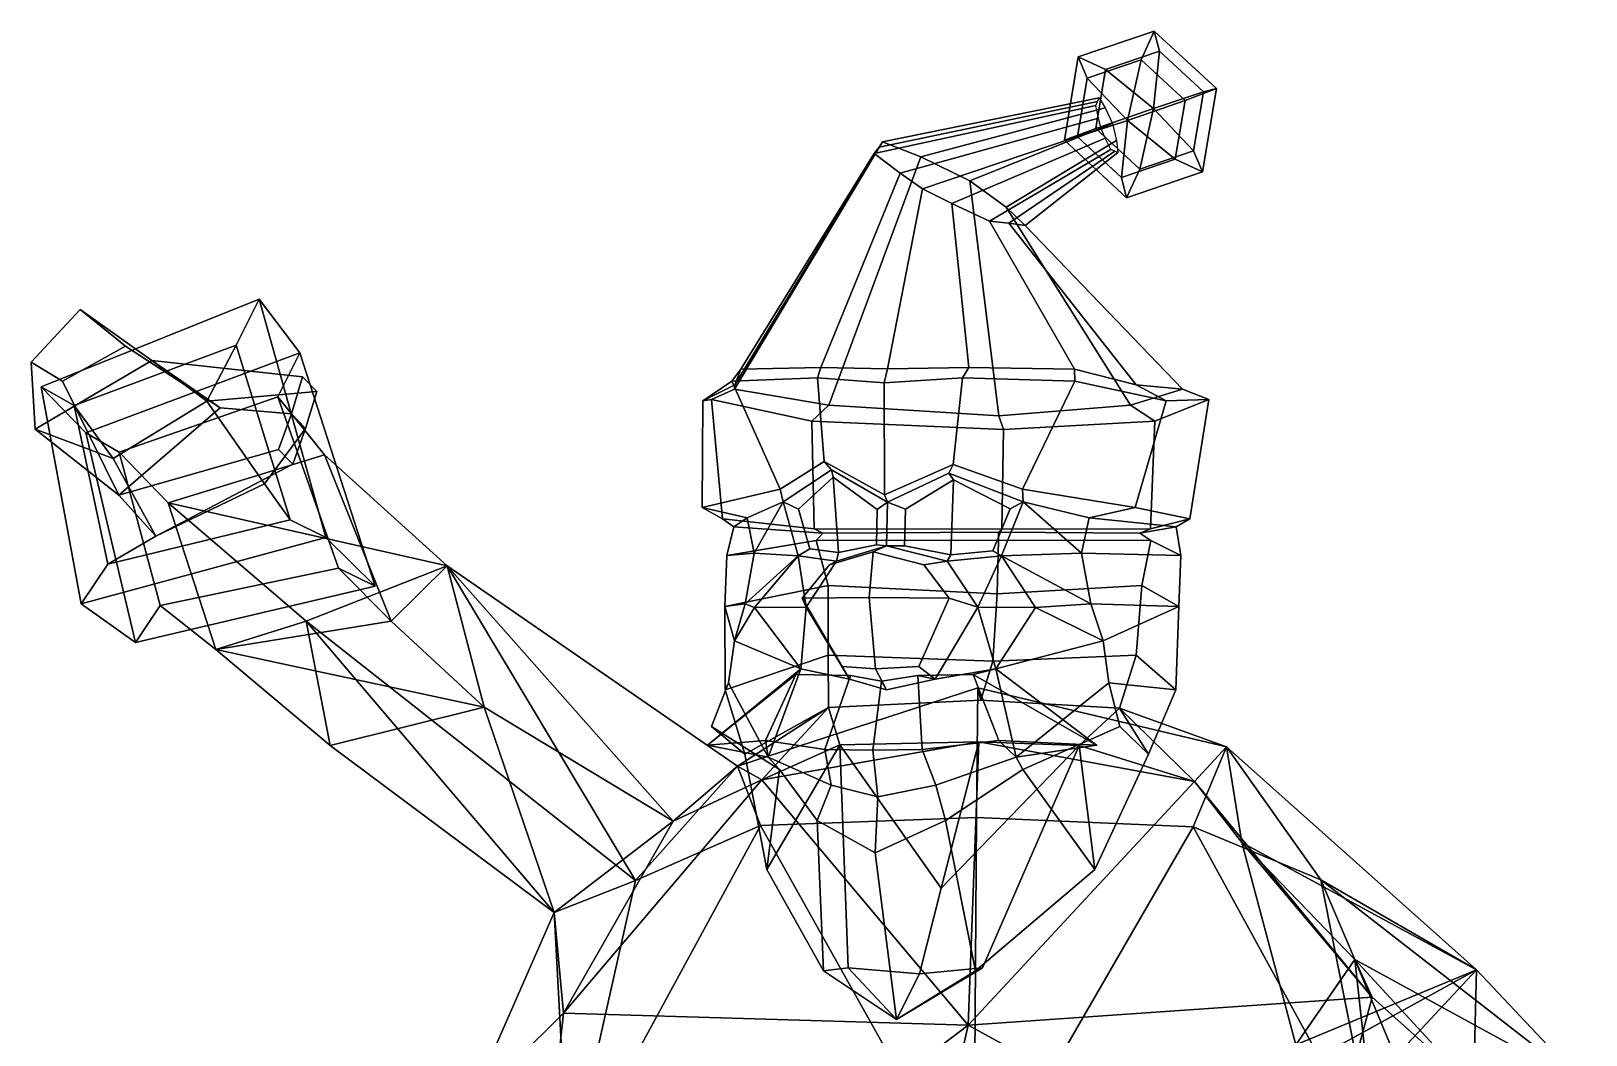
# Model space of a CAD drawing. Extents: x -246 to 156, y -156 to 344.
# Drawn here: x -246.3 to 155.8, y 84.9 to 344.4 of the extents above; entities that cross this region are included whole.
import ezdxf

# ---------------------------------------------------------------- set-up
doc = ezdxf.new("R2010")
doc.units = 0

msp = doc.modelspace()

# ---------------------------------------------------------------- linework, layer by layer
for p in [(-71.307449, 159.83197, 79.931114), (29.202017, 159.83197, 106.674606)]:
    msp.add_point(p)
for points in [[(24.519892, 337.722961, 56.614357), (26.856899, 332.278625, 71.317055), (40.763382, 337.000916, 73.994522), (44.186703, 344.401337, 60.400883)], [(24.519892, 337.722961, 56.614357), (44.186703, 344.401337, 60.400883), (45.509838, 339.184326, 45.490997), (31.603357, 334.462036, 42.813534)], [(40.763382, 337.000916, 73.994522), (52.134914, 326.492798, 75.083191), (60.268417, 329.540558, 61.940475), (44.186703, 344.401337, 60.400883)], [(45.509838, 339.184326, 45.490997), (44.186703, 344.401337, 60.400883), (60.268417, 329.540558, 61.940475), (56.881374, 328.676208, 46.57967)], [(20.934881, 316.183868, 54.367447), (24.321896, 317.048187, 69.728249), (26.856899, 332.278625, 71.317055), (24.519892, 337.722961, 56.614357)], [(20.934881, 316.183868, 54.367447), (24.519892, 337.722961, 56.614357), (31.603357, 334.462036, 42.813534), (29.068354, 319.231598, 41.224724)], [(31.603357, 334.462036, 42.813534), (45.509838, 339.184326, 45.490997), (43.957859, 324.406097, 37.998909)], [(43.957859, 324.406097, 37.998909), (45.509838, 339.184326, 45.490997), (56.881374, 328.676208, 46.57967)], [(26.856899, 332.278625, 71.317055), (37.245354, 321.318298, 78.30899), (40.763382, 337.000916, 73.994522)], [(29.068354, 319.231598, 41.224724), (31.603357, 334.462036, 42.813534), (43.957859, 324.406097, 37.998909)], [(37.245354, 321.318298, 78.30899), (52.134914, 326.492798, 75.083191), (40.763382, 337.000916, 73.994522)], [(24.321896, 317.048187, 69.728249), (37.245354, 321.318298, 78.30899), (26.856899, 332.278625, 71.317055)], [(29.02066, 325.184662, 63.042496), (29.529879, 326.237457, 58.674534), (-26.936737, 314.366272, 49.224628), (-28.217607, 312.741852, 63.60183)], [(29.529879, 326.237457, 58.674534), (29.914122, 327.16394, 55.152653), (-26.105173, 315.79483, 37.586803), (-26.936737, 314.366272, 49.224628)], [(29.914122, 327.16394, 55.152653), (31.481907, 324.596985, 51.642445), (-16.225271, 311.876007, 28.034281), (-26.105173, 315.79483, 37.586803)], [(37.245354, 321.318298, 78.30899), (49.599865, 311.262329, 73.49437), (52.134914, 326.492798, 75.083191)], [(43.957859, 324.406097, 37.998909), (56.881374, 328.676208, 46.57967), (54.346321, 313.44574, 44.990849)], [(49.599865, 311.262329, 73.49437), (56.683376, 308.001465, 59.693562), (60.268417, 329.540558, 61.940475), (52.134914, 326.492798, 75.083191)], [(54.346321, 313.44574, 44.990849), (56.881374, 328.676208, 46.57967), (60.268417, 329.540558, 61.940475), (56.683376, 308.001465, 59.693562)], [(29.739716, 321.858887, 65.108505), (29.02066, 325.184662, 63.042496), (-28.217607, 312.741852, 63.60183), (-21.490507, 307.645111, 72.060333)], [(30.401518, 319.212585, 66.300529), (29.739716, 321.858887, 65.108505), (-21.490507, 307.645111, 72.060333), (-15.722836, 303.591003, 77.367157)], [(31.481907, 324.596985, 51.642445), (33.33353, 320.550873, 49.232635), (-3.520052, 305.68988, 22.815565), (-16.225271, 311.876007, 28.034281)], [(29.068354, 319.231598, 41.224724), (43.957859, 324.406097, 37.998909), (40.439842, 308.72345, 42.313385)], [(40.439842, 308.72345, 42.313385), (43.957859, 324.406097, 37.998909), (54.346321, 313.44574, 44.990849)], [(30.401518, 319.212585, 66.300529), (-15.722836, 303.591003, 77.367157), (-8.179856, 299.842255, 74.737617), (31.489897, 316.761017, 65.009445)], [(34.385422, 316.13974, 51.478104), (5.856838, 298.931244, 32.475834), (-3.520052, 305.68988, 22.815565), (33.33353, 320.550873, 49.232635)], [(20.934881, 316.183868, 54.367447), (29.068354, 319.231598, 41.224724), (40.439842, 308.72345, 42.313385), (37.016567, 301.32309, 55.907036)], [(24.321896, 317.048187, 69.728249), (35.693386, 306.540039, 70.816902), (37.245354, 321.318298, 78.30899)], [(35.693386, 306.540039, 70.816902), (49.599865, 311.262329, 73.49437), (37.245354, 321.318298, 78.30899)], [(-39.998154, 247.726746, 5.929966), (-64.383553, 251.827148, 21.398842), (-26.105173, 315.79483, 37.586803), (-16.225271, 311.876007, 28.034281)], [(-64.383553, 251.827148, 21.398842), (-64.284302, 252.965393, 45.409889), (-26.936737, 314.366272, 49.224628), (-26.105173, 315.79483, 37.586803)], [(-64.284302, 252.965393, 45.409889), (-62.736065, 257.050171, 74.750191), (-28.217607, 312.741852, 63.60183), (-26.936737, 314.366272, 49.224628)], [(31.489897, 316.761017, 65.009445), (-8.179856, 299.842255, 74.737617), (1.589249, 295.268738, 69.597122), (32.939884, 313.76886, 62.820663)], [(32.939884, 313.76886, 62.820663), (1.589249, 295.268738, 69.597122), (6.573878, 294.721985, 55.96489), (33.936096, 313.403198, 58.42514)], [(34.766201, 313.030975, 54.878021), (10.796339, 294.16272, 45.009106), (5.856838, 298.931244, 32.475834), (34.385422, 316.13974, 51.478104)], [(20.934881, 316.183868, 54.367447), (37.016567, 301.32309, 55.907036), (35.693386, 306.540039, 70.816902), (24.321896, 317.048187, 69.728249)], [(-62.736065, 257.050171, 74.750191), (-42.044823, 257.475586, 93.66954), (-21.490507, 307.645111, 72.060333), (-28.217607, 312.741852, 63.60183)], [(3.981765, 244.966736, -2.353755), (-39.998154, 247.726746, 5.929966), (-16.225271, 311.876007, 28.034281), (-3.520052, 305.68988, 22.815565)], [(33.936096, 313.403198, 58.42514), (6.573878, 294.721985, 55.96489), (10.796339, 294.16272, 45.009106), (34.766201, 313.030975, 54.878021)], [(37.016567, 301.32309, 55.907036), (56.683376, 308.001465, 59.693562), (49.599865, 311.262329, 73.49437), (35.693386, 306.540039, 70.816902)], [(37.016567, 301.32309, 55.907036), (40.439842, 308.72345, 42.313385), (54.346321, 313.44574, 44.990849), (56.683376, 308.001465, 59.693562)], [(-24.831358, 257.106354, 105.933952), (-15.722836, 303.591003, 77.367157), (-21.490507, 307.645111, 72.060333), (-42.044823, 257.475586, 93.66954)], [(3.981765, 244.966736, -2.353755), (-3.520052, 305.68988, 22.815565), (5.856838, 298.931244, 32.475834), (38.029228, 247.726746, 26.691442)], [(-24.831358, 257.106354, 105.933952), (-3.799017, 257.475586, 103.845963), (-8.179856, 299.842255, 74.737617), (-15.722836, 303.591003, 77.367157)], [(23.558559, 257.050171, 97.711411), (1.589249, 295.268738, 69.597122), (-8.179856, 299.842255, 74.737617), (-3.799017, 257.475586, 103.845963)], [(38.029228, 247.726746, 26.691442), (5.856838, 298.931244, 32.475834), (10.796339, 294.16272, 45.009106), (51.502419, 251.827148, 52.233707)], [(39.483429, 252.965393, 73.02034), (6.573878, 294.721985, 55.96489), (1.589249, 295.268738, 69.597122), (23.558559, 257.050171, 97.711411)], [(51.502419, 251.827148, 52.233707), (10.796339, 294.16272, 45.009106), (6.573878, 294.721985, 55.96489), (39.483429, 252.965393, 73.02034)], [(-243.641556, 252.457428, 113.526611), (-187.238098, 275.113434, 126.553719), (-176.764053, 261.249451, 99.212402), (-232.137299, 240.535645, 84.846687)], [(-243.641556, 252.457428, 113.526611), (-235.082275, 247.599884, 119.261719), (-193.241287, 263.190247, 129.216507), (-187.238098, 275.113434, 126.553719)], [(-170.015564, 213.483276, 161.633972), (-187.238098, 275.113434, 126.553719), (-193.241287, 263.190247, 129.216507), (-179.305023, 218.074005, 155.706696)], [(-157.308365, 200.924713, 133.740051), (-176.764053, 261.249451, 99.212402), (-187.238098, 275.113434, 126.553719), (-170.015564, 213.483276, 161.633972)], [(-238.12616, 253.898987, 202.630249), (-221.883026, 263.001495, 205.982819), (-233.566177, 272.473358, 196.227402), (-246.25148, 258.859772, 185.308853)], [(-246.25148, 258.859772, 185.308853), (-233.566177, 272.473358, 196.227402), (-215.016174, 259.294586, 143.340332), (-245.157562, 241.529602, 136.538513)], [(-221.883026, 263.001495, 205.982819), (-197.365936, 247.05191, 171.270996), (-215.016174, 259.294586, 143.340332), (-233.566177, 272.473358, 196.227402)], [(-238.12616, 253.898987, 202.630249), (-223.546066, 224.418701, 153.849014), (-197.365936, 247.05191, 171.270996), (-221.883026, 263.001495, 205.982819)], [(-225.065781, 233.944794, 116.338966), (-200.850952, 248.775452, 120.807259), (-193.241287, 263.190247, 129.216507), (-235.082275, 247.599884, 119.261719)], [(-185.91452, 227.350708, 136.98288), (-179.305023, 218.074005, 155.706696), (-193.241287, 263.190247, 129.216507), (-200.850952, 248.775452, 120.807259)], [(-238.12616, 253.898987, 202.630249), (-246.25148, 258.859772, 185.308853), (-245.157562, 241.529602, 136.538513), (-223.546066, 224.418701, 153.849014)], [(-245.157562, 241.529602, 136.538513), (-215.016174, 259.294586, 143.340332), (-200.850952, 248.775452, 120.807259), (-225.065781, 233.944794, 116.338966)], [(-232.137299, 240.535645, 84.846687), (-176.764053, 261.249451, 99.212402), (-182.431702, 249.836578, 101.794411), (-223.470795, 235.570953, 90.673843)], [(-176.036209, 255.048645, 178.198364), (-172.349335, 251.286804, 168.727737), (-200.850952, 248.775452, 120.807259), (-215.016174, 259.294586, 143.340332)], [(-178.892883, 245.490753, 180.890259), (-176.036209, 255.048645, 178.198364), (-215.016174, 259.294586, 143.340332), (-197.365936, 247.05191, 171.270996)], [(-157.308365, 200.924713, 133.740051), (-166.782211, 205.562683, 127.714272), (-182.431702, 249.836578, 101.794411), (-176.764053, 261.249451, 99.212402)], [(-42.870323, 254.766479, 98.283531), (-42.044823, 257.475586, 93.66954), (-62.736065, 257.050171, 74.750191), (-65.052353, 253.948914, 78.623886)], [(-25.670427, 253.446106, 109.087402), (-24.831358, 257.106354, 105.933952), (-42.044823, 257.475586, 93.66954), (-42.870323, 254.766479, 98.283531)], [(-25.670427, 253.446106, 109.087402), (-5.375709, 254.766479, 108.260071), (-3.799017, 257.475586, 103.845963), (-24.831358, 257.106354, 105.933952)], [(-5.375709, 254.766479, 108.260071), (23.643427, 253.948914, 102.224007), (23.558559, 257.050171, 97.711411), (-3.799017, 257.475586, 103.845963)], [(-178.892883, 245.490753, 180.890259), (-175.302765, 241.723511, 171.358215), (-172.349335, 251.286804, 168.727737), (-176.036209, 255.048645, 178.198364)], [(-52.548725, 226.02475, 85.7183), (-65.052353, 253.948914, 78.623886), (-72.566727, 248.794373, 44.263622), (-72.7229, 221.228638, 60.589787)], [(-65.052353, 253.948914, 78.623886), (-62.736065, 257.050171, 74.750191), (-64.284302, 252.965393, 45.409889), (-72.566727, 248.794373, 44.263622)], [(-41.155094, 233.187988, 101.003021), (-42.870323, 254.766479, 98.283531), (-65.052353, 253.948914, 78.623886), (-52.548725, 226.02475, 85.7183)], [(-25.565132, 224.498474, 108.691673), (-25.670427, 253.446106, 109.087402), (-42.870323, 254.766479, 98.283531), (-41.155094, 233.187988, 101.003021)], [(-25.565132, 224.498474, 108.691673), (-7.82404, 232.380554, 109.865891), (-5.375709, 254.766479, 108.260071), (-25.670427, 253.446106, 109.087402)], [(-7.82404, 232.380554, 109.865891), (10.110186, 226.02475, 102.390549), (23.643427, 253.948914, 102.224007), (-5.375709, 254.766479, 108.260071)], [(10.110186, 226.02475, 102.390549), (39.262146, 221.228638, 90.386696), (47.240292, 248.794373, 76.1418), (23.643427, 253.948914, 102.224007)], [(23.643427, 253.948914, 102.224007), (47.240292, 248.794373, 76.1418), (39.483429, 252.965393, 73.02034), (23.558559, 257.050171, 97.711411)], [(-219.26889, 186.379883, 113.900642), (-233.344971, 196.320496, 143.40834), (-243.641556, 252.457428, 113.526611), (-232.137299, 240.535645, 84.846687)], [(-233.344971, 196.320496, 143.40834), (-226.435135, 206.603149, 141.844086), (-235.082275, 247.599884, 119.261719), (-243.641556, 252.457428, 113.526611)], [(-223.470795, 235.570953, 90.673843), (-182.431702, 249.836578, 101.794411), (-170.35405, 234.91626, 71.155212), (-210.80751, 222.452362, 59.496384)], [(-175.302765, 241.723511, 171.358215), (-185.91452, 227.350708, 136.98288), (-200.850952, 248.775452, 120.807259), (-172.349335, 251.286804, 168.727737)], [(-170.35405, 234.91626, 71.155212), (-182.431702, 249.836578, 101.794411), (-166.782211, 205.562683, 127.714272), (-153.125061, 191.917969, 97.186211)], [(-72.566727, 248.794373, 44.263622), (-64.284302, 252.965393, 45.409889), (-64.383553, 251.827148, 21.398842), (-70.286552, 249.220459, 18.093498)], [(-70.286552, 249.220459, 18.093498), (-64.383553, 251.827148, 21.398842), (-39.998154, 247.726746, 5.929966), (-44.354233, 243.618469, 0.799908)], [(58.267506, 249.220459, 52.29908), (44.358791, 243.618469, 24.404613), (38.029228, 247.726746, 26.691442), (51.502419, 251.827148, 52.233707)], [(47.240292, 248.794373, 76.1418), (58.267506, 249.220459, 52.29908), (51.502419, 251.827148, 52.233707), (39.483429, 252.965393, 73.02034)], [(-214.025574, 213.862915, 130.298904), (-225.065781, 233.944794, 116.338966), (-235.082275, 247.599884, 119.261719), (-226.435135, 206.603149, 141.844086)], [(-182.292847, 236.276978, 183.236923), (-178.892883, 245.490753, 180.890259), (-197.365936, 247.05191, 171.270996), (-223.546066, 224.418701, 153.849014)], [(-182.292847, 236.276978, 183.236923), (-178.604065, 232.503601, 173.732895), (-175.302765, 241.723511, 171.358215), (-178.892883, 245.490753, 180.890259)], [(-72.7229, 221.228638, 60.589787), (-72.566727, 248.794373, 44.263622), (-70.286552, 249.220459, 18.093498), (-67.437775, 218.328278, 22.940603)], [(-67.437775, 218.328278, 22.940603), (-70.286552, 249.220459, 18.093498), (-44.354233, 243.618469, 0.799908), (-43.787605, 215.772583, 2.152332)], [(-44.354233, 243.618469, 0.799908), (-39.998154, 247.726746, 5.929966), (3.981765, 244.966736, -2.353755), (5.15869, 241.382935, -6.776965)], [(44.358791, 243.618469, 24.404613), (5.15869, 241.382935, -6.776965), (3.981765, 244.966736, -2.353755), (38.029228, 247.726746, 26.691442)], [(39.262146, 221.228638, 90.386696), (53.386551, 218.328278, 55.089462), (58.267506, 249.220459, 52.29908), (47.240292, 248.794373, 76.1418)], [(53.386551, 218.328278, 55.089462), (43.194973, 215.772583, 25.2966), (44.358791, 243.618469, 24.404613), (58.267506, 249.220459, 52.29908)], [(-223.546066, 224.418701, 153.849014), (-245.157562, 241.529602, 136.538513), (-225.065781, 233.944794, 116.338966), (-214.025574, 213.862915, 130.298904)], [(-178.604065, 232.503601, 173.732895), (-214.025574, 213.862915, 130.298904), (-185.91452, 227.350708, 136.98288), (-175.302765, 241.723511, 171.358215)], [(-43.787605, 215.772583, 2.152332), (-44.354233, 243.618469, 0.799908), (5.15869, 241.382935, -6.776965), (4.787099, 215.62439, -5.380429)], [(43.194973, 215.772583, 25.2966), (4.787099, 215.62439, -5.380429), (5.15869, 241.382935, -6.776965), (44.358791, 243.618469, 24.404613)], [(-219.26889, 186.379883, 113.900642), (-232.137299, 240.535645, 84.846687), (-223.470795, 235.570953, 90.673843), (-212.860458, 195.893982, 112.459694)], [(-182.292847, 236.276978, 183.236923), (-223.546066, 224.418701, 153.849014), (-214.025574, 213.862915, 130.298904), (-178.604065, 232.503601, 173.732895)], [(-198.447006, 184.523132, 81.259636), (-212.860458, 195.893982, 112.459694), (-223.470795, 235.570953, 90.673843), (-210.80751, 222.452362, 59.496384)], [(-210.80751, 222.452362, 59.496384), (-170.35405, 234.91626, 71.155212), (-138.703735, 206.187958, 39.251366)], [(-153.125061, 191.917969, 97.186211), (-138.703735, 206.187958, 39.251366), (-170.35405, 234.91626, 71.155212)], [(-41.155094, 233.187988, 101.003021), (-52.548725, 226.02475, 85.7183), (-51.790573, 222.740662, 84.007309), (-39.249931, 230.983948, 99.943596)], [(-25.565132, 224.498474, 108.691673), (-41.155094, 233.187988, 101.003021), (-39.249931, 230.983948, 99.943596), (-24.797354, 222.637665, 105.806152)], [(-38.82172, 229.107117, 97.327591), (-39.249931, 230.983948, 99.943596), (-51.790573, 222.740662, 84.007309), (-47.818611, 220.807129, 84.7164)], [(-38.82172, 229.107117, 97.327591), (-27.485373, 220.72406, 101.966042), (-24.797354, 222.637665, 105.806152), (-39.249931, 230.983948, 99.943596)], [(-25.565132, 224.498474, 108.691673), (-24.797354, 222.637665, 105.806152), (-8.950772, 230.176514, 107.999741), (-7.82404, 232.380554, 109.865891)], [(-7.731094, 228.413391, 105.387108), (-8.950772, 230.176514, 107.999741), (-24.797354, 222.637665, 105.806152), (-20.165026, 220.842072, 104.10128)], [(-7.82404, 232.380554, 109.865891), (-8.950772, 230.176514, 107.999741), (10.302601, 222.740662, 100.529022), (10.110186, 226.02475, 102.390549)], [(-7.731094, 228.413391, 105.387108), (6.9169, 220.944092, 96.690712), (10.302601, 222.740662, 100.529022), (-8.950772, 230.176514, 107.999741)], [(-214.025574, 213.862915, 130.298904), (-226.435135, 206.603149, 141.844086), (-179.305023, 218.074005, 155.706696), (-185.91452, 227.350708, 136.98288)], [(-61.092716, 218.569275, 64.192604), (-51.790573, 222.740662, 84.007309), (-52.548725, 226.02475, 85.7183), (-72.7229, 221.228638, 60.589787)], [(-37.447189, 209.627258, 95.659363), (-38.82172, 229.107117, 97.327591), (-47.818611, 220.807129, 84.7164), (-44.923386, 210.597351, 88.407585)], [(-27.485373, 220.72406, 101.966042), (-38.82172, 229.107117, 97.327591), (-37.447189, 209.627258, 95.659363), (-27.686071, 211.601135, 102.720329)], [(-20.165026, 220.842072, 104.10128), (-20.415953, 211.330444, 105.044334), (-8.388212, 209.019287, 102.734818), (-7.731094, 228.413391, 105.387108)], [(-8.388212, 209.019287, 102.734818), (2.467284, 210.059204, 99.12513), (6.9169, 220.944092, 96.690712), (-7.731094, 228.413391, 105.387108)], [(27.379354, 218.569275, 87.7332), (39.262146, 221.228638, 90.386696), (10.110186, 226.02475, 102.390549), (10.302601, 222.740662, 100.529022)], [(-210.80751, 222.452362, 59.496384), (-138.703735, 206.187958, 39.251366), (-175.140915, 191.91568, 25.114374)], [(-198.447006, 184.523132, 81.259636), (-210.80751, 222.452362, 59.496384), (-175.140915, 191.91568, 25.114374)], [(-72.7229, 221.228638, 60.589787), (-67.437775, 218.328278, 22.940603), (-64.559235, 216.305908, 24.977627), (-61.092716, 218.569275, 64.192604)], [(-59.27441, 209.449158, 65.031029), (-51.790573, 222.740662, 84.007309), (-61.092716, 218.569275, 64.192604)], [(-47.919617, 208.749695, 88.633209), (-51.790573, 222.740662, 84.007309), (-59.27441, 209.449158, 65.031029)], [(-44.923386, 210.597351, 88.407585), (-47.818611, 220.807129, 84.7164), (-51.790573, 222.740662, 84.007309), (-47.919617, 208.749695, 88.633209)], [(-27.686071, 211.601135, 102.720329), (-25.045052, 211.33136, 106.737076), (-24.797354, 222.637665, 105.806152), (-27.485373, 220.72406, 101.966042)], [(-20.415953, 211.330444, 105.044334), (-20.165026, 220.842072, 104.10128), (-24.797354, 222.637665, 105.806152), (-25.045052, 211.33136, 106.737076)], [(2.467284, 210.059204, 99.12513), (4.644573, 208.749695, 102.619453), (10.302601, 222.740662, 100.529022), (6.9169, 220.944092, 96.690712)], [(4.644573, 208.749695, 102.619453), (25.384815, 209.449158, 87.557106), (10.302601, 222.740662, 100.529022)], [(25.384815, 209.449158, 87.557106), (27.379354, 218.569275, 87.7332), (10.302601, 222.740662, 100.529022)], [(39.262146, 221.228638, 90.386696), (27.379354, 218.569275, 87.7332), (49.876308, 216.305908, 55.426563), (53.386551, 218.328278, 55.089462)], [(-233.344971, 196.320496, 143.40834), (-170.015564, 213.483276, 161.633972), (-179.305023, 218.074005, 155.706696), (-226.435135, 206.603149, 141.844086)], [(-67.437775, 218.328278, 22.940603), (-43.787605, 215.772583, 2.152332), (-41.551121, 214.652954, 3.804566), (-64.559235, 216.305908, 24.977627)], [(-61.092716, 218.569275, 64.192604), (-64.559235, 216.305908, 24.977627), (-66.308533, 208.885742, 25.701254), (-59.27441, 209.449158, 65.031029)], [(27.379354, 218.569275, 87.7332), (25.384815, 209.449158, 87.557106), (51.034657, 208.885742, 56.923855), (49.876308, 216.305908, 55.426563)], [(53.386551, 218.328278, 55.089462), (49.876308, 216.305908, 55.426563), (40.433113, 214.652954, 25.618877), (43.194973, 215.772583, 25.2966)], [(-219.26889, 186.379883, 113.900642), (-157.308365, 200.924713, 133.740051), (-170.015564, 213.483276, 161.633972), (-233.344971, 196.320496, 143.40834)], [(-66.308533, 208.885742, 25.701254), (-64.559235, 216.305908, 24.977627), (-41.551121, 214.652954, 3.804566), (-43.210564, 212.77301, 1.048341)], [(-43.787605, 215.772583, 2.152332), (4.787099, 215.62439, -5.380429), (3.856034, 214.845642, -1.881232), (-41.551121, 214.652954, 3.804566)], [(-43.210564, 212.77301, 1.048341), (-41.551121, 214.652954, 3.804566), (3.856034, 214.845642, -1.881232), (3.893156, 212.804077, -2.02075)], [(43.194973, 215.772583, 25.2966), (40.433113, 214.652954, 25.618877), (3.856034, 214.845642, -1.881232), (4.787099, 215.62439, -5.380429)], [(43.242886, 212.77301, 24.051819), (3.893156, 212.804077, -2.02075), (3.856034, 214.845642, -1.881232), (40.433113, 214.652954, 25.618877)], [(51.034657, 208.885742, 56.923855), (43.242886, 212.77301, 24.051819), (40.433113, 214.652954, 25.618877), (49.876308, 216.305908, 55.426563)], [(-66.866158, 195.67691, 27.712255), (-66.308533, 208.885742, 25.701254), (-43.210564, 212.77301, 1.048341), (-40.155575, 201.086578, 0.241393)], [(-59.27441, 209.449158, 65.031029), (-66.308533, 208.885742, 25.701254), (-66.866158, 195.67691, 27.712255), (-61.571693, 196.351379, 64.168709)], [(-61.571693, 196.351379, 64.168709), (-47.919617, 208.749695, 88.633209), (-59.27441, 209.449158, 65.031029)], [(-37.447189, 209.627258, 95.659363), (-44.923386, 210.597351, 88.407585), (-47.919617, 208.749695, 88.633209), (-37.976086, 207.424927, 97.775017)], [(-29.534115, 197.999115, 124.613075), (-28.493387, 209.844543, 120.701736), (-39.781479, 206.434937, 114.034615), (-46.912365, 197.862457, 113.314331)], [(-40.155575, 201.086578, 0.241393), (-43.210564, 212.77301, 1.048341), (3.893156, 212.804077, -2.02075), (3.542837, 198.91803, -0.704196)], [(-28.493387, 209.844543, 120.701736), (-25.045052, 211.33136, 106.737076), (-37.976086, 207.424927, 97.775017), (-39.781479, 206.434937, 114.034615)], [(-37.447189, 209.627258, 95.659363), (-37.976086, 207.424927, 97.775017), (-25.045052, 211.33136, 106.737076), (-27.686071, 211.601135, 102.720329)], [(-29.534115, 197.999115, 124.613075), (-8.838689, 197.862457, 123.444946), (-15.384591, 206.434937, 120.526123), (-28.493387, 209.844543, 120.701736)], [(-28.493387, 209.844543, 120.701736), (-15.384591, 206.434937, 120.526123), (-9.37004, 207.424927, 105.386497), (-25.045052, 211.33136, 106.737076)], [(-8.388212, 209.019287, 102.734818), (-20.415953, 211.330444, 105.044334), (-25.045052, 211.33136, 106.737076), (-9.37004, 207.424927, 105.386497)], [(-8.388212, 209.019287, 102.734818), (-9.37004, 207.424927, 105.386497), (4.644573, 208.749695, 102.619453), (2.467284, 210.059204, 99.12513)], [(40.992905, 201.086578, 21.833328), (3.542837, 198.91803, -0.704196), (3.893156, 212.804077, -2.02075), (43.242886, 212.77301, 24.051819)], [(27.806875, 196.351379, 87.9505), (25.384815, 209.449158, 87.557106), (4.644573, 208.749695, 102.619453)], [(25.384815, 209.449158, 87.557106), (27.806875, 196.351379, 87.9505), (50.519131, 195.67691, 58.94606), (51.034657, 208.885742, 56.923855)], [(50.519131, 195.67691, 58.94606), (40.992905, 201.086578, 21.833328), (43.242886, 212.77301, 24.051819), (51.034657, 208.885742, 56.923855)], [(-219.26889, 186.379883, 113.900642), (-212.860458, 195.893982, 112.459694), (-166.782211, 205.562683, 127.714272), (-157.308365, 200.924713, 133.740051)], [(-153.125061, 191.917969, 97.186211), (-166.782211, 205.562683, 127.714272), (-212.860458, 195.893982, 112.459694), (-198.447006, 184.523132, 81.259636)], [(-89.943344, 124.818848, -39.842049), (-175.140915, 191.91568, 25.114374), (-138.703735, 206.187958, 39.251366)], [(-153.125061, 191.917969, 97.186211), (-129.114761, 169.677399, 72.140121), (-138.703735, 206.187958, 39.251366)], [(-80.194382, 140.164886, 31.23535), (-63.575737, 154.374298, -27.311399), (-138.703735, 206.187958, 39.251366)], [(-80.194382, 140.164886, 31.23535), (-138.703735, 206.187958, 39.251366), (-129.114761, 169.677399, 72.140121)], [(-89.943344, 124.818848, -39.842049), (-138.703735, 206.187958, 39.251366), (-63.575737, 154.374298, -27.311399)], [(-59.177967, 195.372559, 88.82811), (-47.919617, 208.749695, 88.633209), (-61.571693, 196.351379, 64.168709)], [(-59.177967, 195.372559, 88.82811), (-45.818695, 195.5047, 95.523781), (-47.919617, 208.749695, 88.633209)], [(-45.818695, 195.5047, 95.523781), (-37.976086, 207.424927, 97.775017), (-47.919617, 208.749695, 88.633209)], [(-46.912365, 197.862457, 113.314331), (-39.781479, 206.434937, 114.034615), (-37.976086, 207.424927, 97.775017), (-45.818695, 195.5047, 95.523781)], [(-8.838689, 197.862457, 123.444946), (-1.445687, 195.5047, 107.330521), (-9.37004, 207.424927, 105.386497), (-15.384591, 206.434937, 120.526123)], [(-1.445687, 195.5047, 107.330521), (4.644573, 208.749695, 102.619453), (-9.37004, 207.424927, 105.386497)], [(13.474605, 195.372559, 108.159454), (4.644573, 208.749695, 102.619453), (-1.445687, 195.5047, 107.330521)], [(13.474605, 195.372559, 108.159454), (27.806875, 196.351379, 87.9505), (4.644573, 208.749695, 102.619453)], [(-66.756165, 174.113647, 28.995876), (-66.866158, 195.67691, 27.712255), (-40.155575, 201.086578, 0.241393), (-40.105675, 183.079041, 3.136775)], [(-40.105675, 183.079041, 3.136775), (-40.155575, 201.086578, 0.241393), (3.542837, 198.91803, -0.704196), (2.434633, 181.527466, 3.460753)], [(39.510677, 183.079041, 24.321043), (2.434633, 181.527466, 3.460753), (3.542837, 198.91803, -0.704196), (40.992905, 201.086578, 21.833328)], [(49.785763, 174.113647, 60.005276), (39.510677, 183.079041, 24.321043), (40.992905, 201.086578, 21.833328), (50.519131, 195.67691, 58.94606)], [(-27.944124, 179.590698, 118.637444), (-29.534115, 197.999115, 124.613075), (-46.912365, 197.862457, 113.314331), (-36.529675, 180.148651, 110.944908)], [(-36.529675, 180.148651, 110.944908), (-46.912365, 197.862457, 113.314331), (-45.818695, 195.5047, 95.523781), (-34.615784, 176.919861, 98.112991)], [(-27.944124, 179.590698, 118.637444), (-16.670887, 180.148651, 116.22892), (-8.838689, 197.862457, 123.444946), (-29.534115, 197.999115, 124.613075)], [(-16.670887, 180.148651, 116.22892), (-12.453957, 176.919861, 104.009796), (-1.445687, 195.5047, 107.330521), (-8.838689, 197.862457, 123.444946)], [(-61.571693, 196.351379, 64.168709), (-66.866158, 195.67691, 27.712255), (-64.374413, 186.832153, 62.778027)], [(-65.952499, 175.901245, 62.464088), (-64.374413, 186.832153, 62.778027), (-66.866158, 195.67691, 27.712255), (-66.756165, 174.113647, 28.995876)], [(-64.374413, 186.832153, 62.778027), (-59.177967, 195.372559, 88.82811), (-61.571693, 196.351379, 64.168709)], [(-47.237949, 179.58136, 88.665039), (-59.177967, 195.372559, 88.82811), (-64.374413, 186.832153, 62.778027)], [(-47.237949, 179.58136, 88.665039), (-45.818695, 195.5047, 95.523781), (-59.177967, 195.372559, 88.82811)], [(-34.615784, 176.919861, 98.112991), (-45.818695, 195.5047, 95.523781), (-47.237949, 179.58136, 88.665039)], [(-12.453957, 176.919861, 104.009796), (3.194506, 179.58136, 102.084076), (-1.445687, 195.5047, 107.330521)], [(3.194506, 179.58136, 102.084076), (13.474605, 195.372559, 108.159454), (-1.445687, 195.5047, 107.330521)], [(3.194506, 179.58136, 102.084076), (30.930115, 186.832153, 88.136597), (13.474605, 195.372559, 108.159454)], [(30.930115, 186.832153, 88.136597), (27.806875, 196.351379, 87.9505), (13.474605, 195.372559, 108.159454)], [(27.806875, 196.351379, 87.9505), (30.930115, 186.832153, 88.136597), (50.519131, 195.67691, 58.94606)], [(32.455536, 175.901245, 88.648438), (49.785763, 174.113647, 60.005276), (50.519131, 195.67691, 58.94606), (30.930115, 186.832153, 88.136597)], [(-198.447006, 184.523132, 81.259636), (-129.114761, 169.677399, 72.140121), (-153.125061, 191.917969, 97.186211)], [(-198.447006, 184.523132, 81.259636), (-175.140915, 191.91568, 25.114374), (-168.931702, 159.746155, 52.588303)], [(-111.030441, 116.577087, 1.68207), (-175.140915, 191.91568, 25.114374), (-89.943344, 124.818848, -39.842049)], [(-168.931702, 159.746155, 52.588303), (-175.140915, 191.91568, 25.114374), (-111.030441, 116.577087, 1.68207)], [(-65.952499, 175.901245, 62.464088), (-55.688286, 156.711914, 92.780403), (-47.237949, 179.58136, 88.665039), (-64.374413, 186.832153, 62.778027)], [(32.455536, 175.901245, 88.648438), (30.930115, 186.832153, 88.136597), (3.194506, 179.58136, 102.084076), (8.482189, 156.711914, 109.854836)], [(-198.447006, 184.523132, 81.259636), (-168.931702, 159.746155, 52.588303), (-129.114761, 169.677399, 72.140121)], [(-61.667152, 157.473724, 34.48193), (-66.756165, 174.113647, 28.995876), (-40.105675, 183.079041, 3.136775), (-40.070755, 169.556396, 5.568236)], [(-40.070755, 169.556396, 5.568236), (-40.105675, 183.079041, 3.136775), (2.434633, 181.527466, 3.460753), (-0.693724, 171.431763, -9.3416)], [(35.193027, 169.39386, 12.614573), (-0.693724, 171.431763, -9.3416), (2.434633, 181.527466, 3.460753), (39.510677, 183.079041, 24.321043)], [(42.643261, 157.473724, 62.236778), (35.193027, 169.39386, 12.614573), (39.510677, 183.079041, 24.321043), (49.785763, 174.113647, 60.005276)], [(-48.548595, 178.063019, 102.79303), (-47.237949, 179.58136, 88.665039), (-71.307449, 159.83197, 79.931114)], [(-71.307449, 159.83197, 79.931114), (-47.237949, 179.58136, 88.665039), (-55.688286, 156.711914, 92.780403)], [(-56.359344, 160.997986, 103.06884), (-48.548595, 178.063019, 102.79303), (-71.307449, 159.83197, 79.931114)], [(-34.37505, 177.799927, 106.683609), (-48.548595, 178.063019, 102.79303), (-56.359344, 160.997986, 103.06884), (-40.982864, 158.746216, 116.113297)], [(-48.548595, 178.063019, 102.79303), (-34.37505, 177.799927, 106.683609), (-34.615784, 176.919861, 98.112991), (-47.237949, 179.58136, 88.665039)], [(-40.982864, 158.746216, 116.113297), (-28.604118, 158.537994, 120.113037), (-26.352831, 176.36676, 111.652069), (-34.37505, 177.799927, 106.683609)], [(-27.944124, 179.590698, 118.637444), (-36.529675, 180.148651, 110.944908), (-34.615784, 176.919861, 98.112991), (-25.051924, 174.091248, 106.762901)], [(-26.352831, 176.36676, 111.652069), (-25.051924, 174.091248, 106.762901), (-34.615784, 176.919861, 98.112991), (-34.37505, 177.799927, 106.683609)], [(-15.874506, 158.746216, 122.794113), (-16.92223, 177.799927, 111.327446), (-26.352831, 176.36676, 111.652069), (-28.604118, 158.537994, 120.113037)], [(-27.944124, 179.590698, 118.637444), (-25.051924, 174.091248, 106.762901), (-12.453957, 176.919861, 104.009796), (-16.670887, 180.148651, 116.22892)], [(-26.352831, 176.36676, 111.652069), (-16.92223, 177.799927, 111.327446), (-12.453957, 176.919861, 104.009796), (-25.051924, 174.091248, 106.762901)], [(-2.689401, 178.063019, 114.995216), (3.194506, 179.58136, 102.084076), (-12.453957, 176.919861, 104.009796), (-16.92223, 177.799927, 111.327446)], [(-16.92223, 177.799927, 111.327446), (-15.874506, 158.746216, 122.794113), (3.951429, 160.997986, 119.116295), (-2.689401, 178.063019, 114.995216)], [(-2.689401, 178.063019, 114.995216), (29.202017, 159.83197, 106.674606), (3.194506, 179.58136, 102.084076)], [(3.951429, 160.997986, 119.116295), (29.202017, 159.83197, 106.674606), (-2.689401, 178.063019, 114.995216)], [(29.202017, 159.83197, 106.674606), (8.482189, 156.711914, 109.854836), (3.194506, 179.58136, 102.084076)], [(-65.952499, 175.901245, 62.464088), (-70.34549, 164.621338, 64.494385), (-52.705288, 153.553162, 84.226349), (-55.688286, 156.711914, 92.780403)], [(-61.667152, 157.473724, 34.48193), (-70.34549, 164.621338, 64.494385), (-65.952499, 175.901245, 62.464088), (-66.756165, 174.113647, 28.995876)], [(-1.475989, 174.638336, -31.45022), (-1.782564, 141.145264, -61.682034), (-57.688385, 139.045105, -56.758945), (-63.575737, 154.374298, -27.311399)], [(-1.475989, 174.638336, -31.45022), (-63.575737, 154.374298, -27.311399), (-40.070755, 169.556396, 5.568236), (-0.693724, 171.431763, -9.3416)], [(-1.475989, 174.638336, -31.45022), (62.834621, 159.370941, -28.611864), (54.245472, 138.745056, -56.974751), (-1.782564, 141.145264, -61.682034)], [(-0.693724, 171.431763, -9.3416), (35.193027, 169.39386, 12.614573), (62.834621, 159.370941, -28.611864), (-1.475989, 174.638336, -31.45022)], [(32.455536, 175.901245, 88.648438), (8.482189, 156.711914, 109.854836), (10.144787, 153.553162, 100.949455), (35.258621, 164.621338, 92.59346)], [(42.643261, 157.473724, 62.236778), (49.785763, 174.113647, 60.005276), (32.455536, 175.901245, 88.648438), (35.258621, 164.621338, 92.59346)], [(-168.931702, 159.746155, 52.588303), (-111.030441, 116.577087, 1.68207), (-129.114761, 169.677399, 72.140121)], [(-111.030441, 116.577087, 1.68207), (-80.194382, 140.164886, 31.23535), (-129.114761, 169.677399, 72.140121)], [(-63.575737, 154.374298, -27.311399), (-57.278992, 150.827271, 34.052254), (-40.070755, 169.556396, 5.568236)], [(-55.98732, 127.715332, 52.329571), (-61.667152, 157.473724, 34.48193), (-40.070755, 169.556396, 5.568236), (-37.151882, 159.92865, 28.970516)], [(-57.278992, 150.827271, 34.052254), (-37.151882, 159.92865, 28.970516), (-40.070755, 169.556396, 5.568236)], [(28.844688, 127.715332, 74.901619), (24.784641, 159.7435, 36.997444), (35.193027, 169.39386, 12.614573), (42.643261, 157.473724, 62.236778)], [(54.557541, 150.450104, 33.780956), (35.193027, 169.39386, 12.614573), (24.784641, 159.7435, 36.997444)], [(62.834621, 159.370941, -28.611864), (35.193027, 169.39386, 12.614573), (54.557541, 150.450104, 33.780956)], [(-55.688286, 156.711914, 92.780403), (-56.359344, 160.997986, 103.06884), (-71.307449, 159.83197, 79.931114)], [(-52.705288, 153.553162, 84.226349), (-70.34549, 164.621338, 64.494385), (-61.667152, 157.473724, 34.48193), (-55.98732, 127.715332, 52.329571)], [(-40.982864, 158.746216, 116.113297), (-56.359344, 160.997986, 103.06884), (-55.688286, 156.711914, 92.780403), (-39.387123, 149.516571, 106.22068)], [(-15.874506, 158.746216, 122.794113), (-12.342867, 149.516571, 113.416603), (8.482189, 156.711914, 109.854836), (3.951429, 160.997986, 119.116295)], [(8.482189, 156.711914, 109.854836), (29.202017, 159.83197, 106.674606), (3.951429, 160.997986, 119.116295)], [(10.144787, 153.553162, 100.949455), (28.844688, 127.715332, 74.901619), (42.643261, 157.473724, 62.236778), (35.258621, 164.621338, 92.59346)], [(-1.185236, 160.663147, 35.308086), (-37.151882, 159.92865, 28.970516), (-57.278992, 150.827271, 34.052254)], [(-3.960793, 87.468262, 113.734238), (-1.185236, 160.663147, 35.308086), (-57.278992, 150.827271, 34.052254)], [(-41.364349, 101.492767, 88.888489), (-55.98732, 127.715332, 52.329571), (-37.151882, 159.92865, 28.970516), (-34.93795, 102.296082, 74.143677)], [(-28.604118, 158.537994, 120.113037), (-40.982864, 158.746216, 116.113297), (-39.387123, 149.516571, 106.22068), (-27.266502, 146.511658, 115.085899)], [(-10.966065, 122.879242, 53.824341), (-37.151882, 159.92865, 28.970516), (-1.185236, 160.663147, 35.308086)], [(-34.93795, 102.296082, 74.143677), (-37.151882, 159.92865, 28.970516), (-10.966065, 122.879242, 53.824341), (-16.492544, 100.691971, 74.594376)], [(-28.604118, 158.537994, 120.113037), (-27.266502, 146.511658, 115.085899), (-12.342867, 149.516571, 113.416603), (-15.874506, 158.746216, 122.794113)], [(-0.262272, 102.296082, 83.370163), (-16.492544, 100.691971, 74.594376), (-10.966065, 122.879242, 53.824341), (24.784641, 159.7435, 36.997444)], [(-10.966065, 122.879242, 53.824341), (-1.185236, 160.663147, 35.308086), (24.784641, 159.7435, 36.997444)], [(-3.960793, 87.468262, 113.734238), (54.557541, 150.450104, 33.780956), (-1.185236, 160.663147, 35.308086)], [(-2.013448, 101.492767, 99.358948), (-0.262272, 102.296082, 83.370163), (24.784641, 159.7435, 36.997444), (28.844688, 127.715332, 74.901619)], [(-1.185236, 160.663147, 35.308086), (54.557541, 150.450104, 33.780956), (24.784641, 159.7435, 36.997444)], [(87.204086, 125.056335, -40.470951), (54.245472, 138.745056, -56.974751), (62.834621, 159.370941, -28.611864)], [(66.811295, 134.663147, 21.663816), (62.834621, 159.370941, -28.611864), (54.557541, 150.450104, 33.780956)], [(66.811295, 134.663147, 21.663816), (127.532097, 101.735626, 75.082901), (62.834621, 159.370941, -28.611864)], [(87.204086, 125.056335, -40.470951), (62.834621, 159.370941, -28.611864), (127.532097, 101.735626, 75.082901)], [(-89.943344, 124.818848, -39.842049), (-63.575737, 154.374298, -27.311399), (-57.688385, 139.045105, -56.758945)], [(-80.194382, 140.164886, 31.23535), (-57.278992, 150.827271, 34.052254), (-63.575737, 154.374298, -27.311399)], [(-41.364349, 101.492767, 88.888489), (-42.972546, 140.351013, 107.319618), (-52.705288, 153.553162, 84.226349), (-55.98732, 127.715332, 52.329571)], [(-42.972546, 140.351013, 107.319618), (-39.387123, 149.516571, 106.22068), (-55.688286, 156.711914, 92.780403), (-52.705288, 153.553162, 84.226349)], [(-9.777704, 140.351013, 116.152077), (10.144787, 153.553162, 100.949455), (8.482189, 156.711914, 109.854836), (-12.342867, 149.516571, 113.416603)], [(-2.013448, 101.492767, 99.358948), (28.844688, 127.715332, 74.901619), (10.144787, 153.553162, 100.949455), (-9.777704, 140.351013, 116.152077)], [(-3.960793, 87.468262, 113.734238), (-57.278992, 150.827271, 34.052254), (-108.543137, 90.546051, 80.396538)], [(-108.543137, 90.546051, 80.396538), (-57.278992, 150.827271, 34.052254), (-80.194382, 140.164886, 31.23535)], [(-27.997063, 131.961273, 117.831551), (-27.266502, 146.511658, 115.085899), (-39.387123, 149.516571, 106.22068), (-42.972546, 140.351013, 107.319618)], [(-27.997063, 131.961273, 117.831551), (-9.777704, 140.351013, 116.152077), (-12.342867, 149.516571, 113.416603), (-27.266502, 146.511658, 115.085899)], [(-3.960793, 87.468262, 113.734238), (100.538223, 94.680328, 82.437851), (54.557541, 150.450104, 33.780956)], [(100.538223, 94.680328, 82.437851), (66.811295, 134.663147, 21.663816), (54.557541, 150.450104, 33.780956)], [(-2.481882, 40.579681, -96.240479), (-57.688385, 139.045105, -56.758945), (-1.782564, 141.145264, -61.682034)], [(-2.481882, 40.579681, -96.240479), (-1.782564, 141.145264, -61.682034), (54.245472, 138.745056, -56.974751)], [(-108.543137, 90.546051, 80.396538), (-80.194382, 140.164886, 31.23535), (-111.030441, 116.577087, 1.68207)], [(-107.29438, 47.746628, -64.829376), (-57.688385, 139.045105, -56.758945), (-2.481882, 40.579681, -96.240479)], [(-107.29438, 47.746628, -64.829376), (-89.943344, 124.818848, -39.842049), (-57.688385, 139.045105, -56.758945)], [(-22.500015, 88.953278, 97.172119), (-27.997063, 131.961273, 117.831551), (-42.972546, 140.351013, 107.319618), (-41.364349, 101.492767, 88.888489)], [(-22.500015, 88.953278, 97.172119), (-2.013448, 101.492767, 99.358948), (-9.777704, 140.351013, 116.152077), (-27.997063, 131.961273, 117.831551)], [(101.78698, 51.88089, -62.788063), (-2.481882, 40.579681, -96.240479), (54.245472, 138.745056, -56.974751)], [(101.78698, 51.88089, -62.788063), (54.245472, 138.745056, -56.974751), (87.204086, 125.056335, -40.470951)], [(100.538223, 94.680328, 82.437851), (96.046867, 104.420776, -6.601473), (66.811295, 134.663147, 21.663816)], [(96.046867, 104.420776, -6.601473), (80.8162, 82.408508, 59.337524), (66.811295, 134.663147, 21.663816)], [(66.811295, 134.663147, 21.663816), (80.8162, 82.408508, 59.337524), (127.532097, 101.735626, 75.082901)], [(-107.29438, 47.746628, -64.829376), (-111.030441, 116.577087, 1.68207), (-89.943344, 124.818848, -39.842049)], [(101.78698, 51.88089, -62.788063), (87.204086, 125.056335, -40.470951), (96.046867, 104.420776, -6.601473)], [(87.204086, 125.056335, -40.470951), (127.532097, 101.735626, 75.082901), (155.783752, 71.7435, 60.880554)], [(96.046867, 104.420776, -6.601473), (87.204086, 125.056335, -40.470951), (155.783752, 71.7435, 60.880554)], [(-108.543137, 90.546051, 80.396538), (-111.030441, 116.577087, 1.68207), (-133.049377, 66.257965, -0.572425)], [(-133.049377, 66.257965, -0.572425), (-111.030441, 116.577087, 1.68207), (-107.29438, 47.746628, -64.829376)], [(-22.500015, 88.953278, 97.172119), (-41.364349, 101.492767, 88.888489), (-34.93795, 102.296082, 74.143677)], [(-22.500015, 88.953278, 97.172119), (-34.93795, 102.296082, 74.143677), (-16.492544, 100.691971, 74.594376)], [(-22.500015, 88.953278, 97.172119), (-16.492544, 100.691971, 74.594376), (-0.262272, 102.296082, 83.370163)], [(-22.500015, 88.953278, 97.172119), (-0.262272, 102.296082, 83.370163), (-2.013448, 101.492767, 99.358948)], [(74.138138, 72.400375, 75.611671), (127.532097, 101.735626, 75.082901), (80.8162, 82.408508, 59.337524)], [(74.138138, 72.400375, 75.611671), (106.088036, 78.838654, 117.576599), (127.532097, 101.735626, 75.082901)], [(117.214615, 53.463852, 46.558777), (80.8162, 82.408508, 59.337524), (96.046867, 104.420776, -6.601473)], [(100.538223, 94.680328, 82.437851), (126.432686, 71.388824, 1.960962), (96.046867, 104.420776, -6.601473)], [(126.432686, 71.388824, 1.960962), (101.78698, 51.88089, -62.788063), (96.046867, 104.420776, -6.601473)], [(117.214615, 53.463852, 46.558777), (96.046867, 104.420776, -6.601473), (155.783752, 71.7435, 60.880554)], [(125.939339, 39.725281, 119.533287), (127.532097, 101.735626, 75.082901), (106.088036, 78.838654, 117.576599)], [(125.939339, 39.725281, 119.533287), (155.783752, 71.7435, 60.880554), (127.532097, 101.735626, 75.082901)], [(85.409203, 38.404572, 85.405632), (100.538223, 94.680328, 82.437851), (-3.960793, 87.468262, 113.734238)], [(85.409203, 38.404572, 85.405632), (126.432686, 71.388824, 1.960962), (100.538223, 94.680328, 82.437851)], [(-118.286087, 0.706009, 65.682289), (-108.543137, 90.546051, 80.396538), (-133.049377, 66.257965, -0.572425)], [(-118.286087, 0.706009, 65.682289), (-3.960793, 87.468262, 113.734238), (-108.543137, 90.546051, 80.396538)], [(-118.286087, 0.706009, 65.682289), (-19.16795, 19.935043, 105.752846), (-3.960793, 87.468262, 113.734238)], [(85.409203, 38.404572, 85.405632), (-3.960793, 87.468262, 113.734238), (-19.16795, 19.935043, 105.752846)]]:
    msp.add_3dface(points)

doc.saveas('drawing.dxf')
